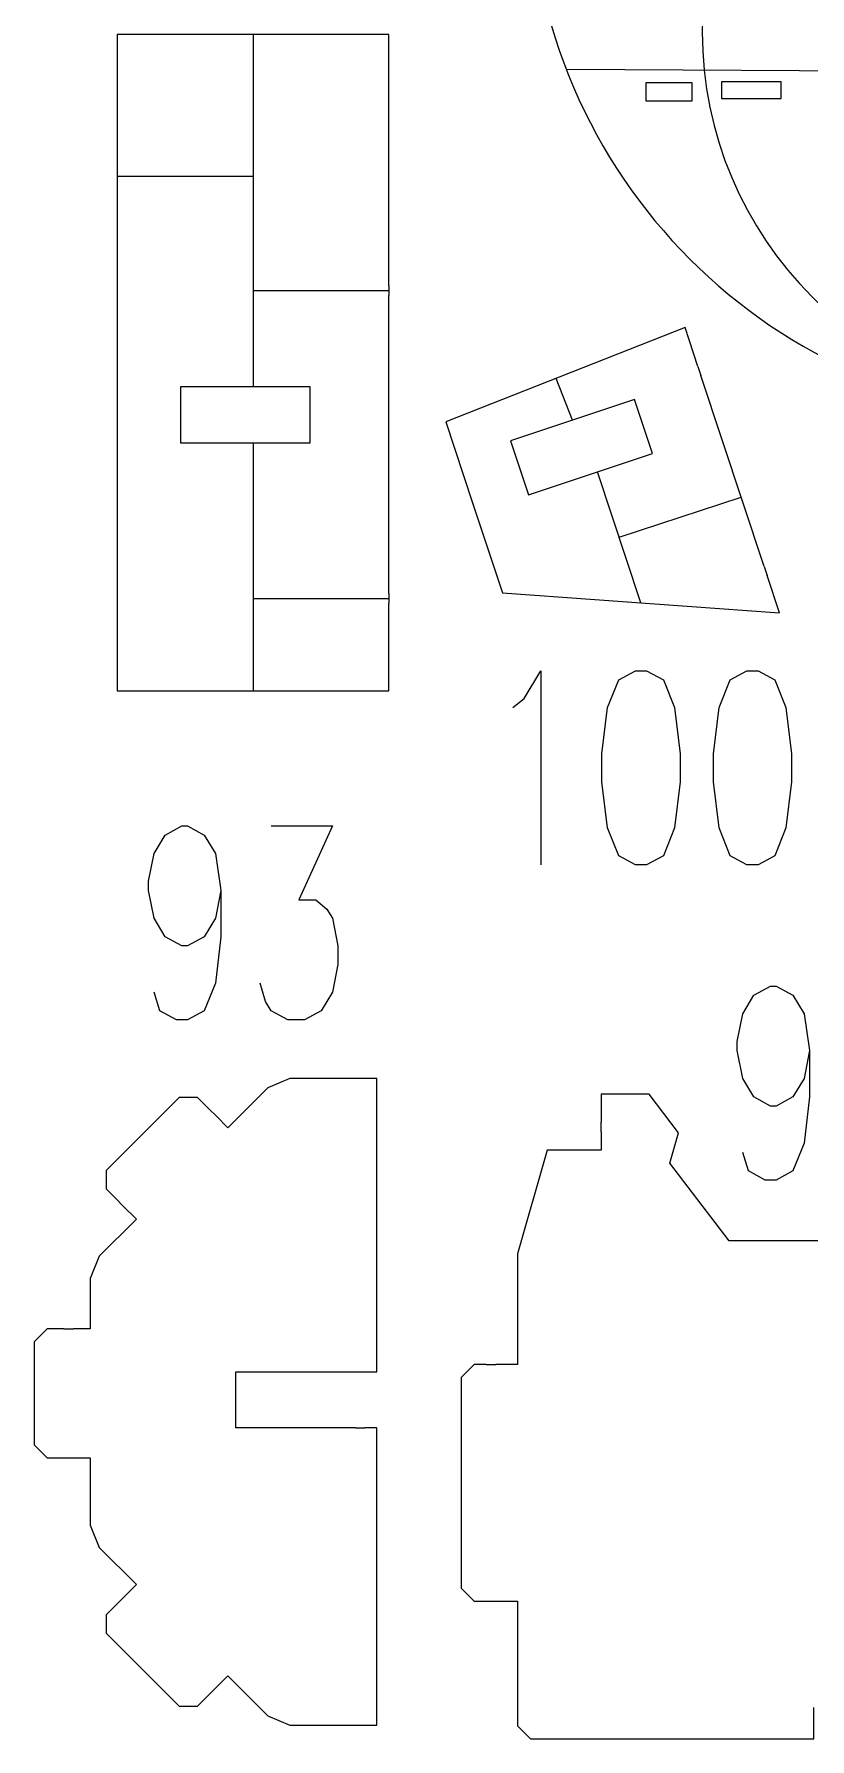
# Model space of a CAD drawing. Header units: inches. Extents: x -7.1 to 7.1, y -5.5 to 5.4.
# Drawn here: x -2.519 to -0.726, y -5.365 to -1.423 of the extents above; entities that cross this region are included whole.
import ezdxf

# ---------------------------------------------------------------- set-up
doc = ezdxf.new("R2010")
doc.units = ezdxf.units.IN
doc.header["$MEASUREMENT"] = 0
doc.layers.add('Layer 1', color=7, linetype='Continuous')

msp = doc.modelspace()

# ---------------------------------------------------------------- linework, layer by layer
at = {"layer": 'Layer 1', "color": 5, "lineweight": 9}
for points in [[(-1.1048, -1.5772), (-0.9981, -1.5772), (-0.9981, -1.5355), (-1.1048, -1.5355), (-1.1048, -1.5772)], [(-0.9304, -1.5719), (-0.7923, -1.5719), (-0.7923, -1.5329), (-0.9304, -1.5329), (-0.9304, -1.5719)]]:
    msp.add_lwpolyline(points, close=True, dxfattribs=at)
at = {"layer": 'Layer 1', "color": 1, "lineweight": 9}
for points, knots in [([(-0.6625, -0.7519), (-0.8532, -0.9107), (-0.9746, -1.15), (-0.9746, -1.4175), (-0.9746, -1.4175), (-0.9746, -1.8957), (-0.5869, -2.2833), (-0.1088, -2.2833), (-0.1088, -2.2833), (0.3694, -2.2833), (0.7571, -1.8957), (0.7571, -1.4175), (0.7571, -1.4175), (0.7571, -1.1429), (0.6292, -0.8982), (0.4298, -0.7396)], [0, 0, 0, 0, 0.2, 0.2, 0.2, 0.2, 0.4, 0.4, 0.4, 0.4, 0.6, 0.6, 0.6, 0.6, 1, 1, 1, 1]), ([(-1.4125, -2.9801), (-1.4125, -2.9801), (-1.3866, -2.9589), (-1.3866, -2.9589), (-1.3866, -2.9589), (-1.3866, -2.9589), (-1.3479, -2.8948), (-1.3479, -2.8948), (-1.3479, -2.8948), (-1.3479, -2.8948), (-1.3479, -3.3436), (-1.3479, -3.3436)], [0, 0, 0, 0, 0.25, 0.25, 0.25, 0.25, 0.5, 0.5, 0.5, 0.5, 1, 1, 1, 1]), ([(-1.1291, -2.8948), (-1.1291, -2.8948), (-1.1677, -2.916), (-1.1677, -2.916), (-1.1677, -2.916), (-1.1677, -2.916), (-1.1933, -2.9801), (-1.1933, -2.9801), (-1.1933, -2.9801), (-1.1933, -2.9801), (-1.2064, -3.0871), (-1.2064, -3.0871), (-1.2064, -3.0871), (-1.2064, -3.0871), (-1.2064, -3.1513), (-1.2064, -3.1513), (-1.2064, -3.1513), (-1.2064, -3.1513), (-1.1933, -3.2583), (-1.1933, -3.2583), (-1.1933, -3.2583), (-1.1933, -3.2583), (-1.1677, -3.3224), (-1.1677, -3.3224), (-1.1677, -3.3224), (-1.1677, -3.3224), (-1.1291, -3.3436), (-1.1291, -3.3436), (-1.1291, -3.3436), (-1.1291, -3.3436), (-1.1032, -3.3436), (-1.1032, -3.3436), (-1.1032, -3.3436), (-1.1032, -3.3436), (-1.0645, -3.3224), (-1.0645, -3.3224), (-1.0645, -3.3224), (-1.0645, -3.3224), (-1.0386, -3.2583), (-1.0386, -3.2583), (-1.0386, -3.2583), (-1.0386, -3.2583), (-1.0259, -3.1513), (-1.0259, -3.1513), (-1.0259, -3.1513), (-1.0259, -3.1513), (-1.0259, -3.0871), (-1.0259, -3.0871), (-1.0259, -3.0871), (-1.0259, -3.0871), (-1.0386, -2.9801), (-1.0386, -2.9801), (-1.0386, -2.9801), (-1.0386, -2.9801), (-1.0645, -2.916), (-1.0645, -2.916), (-1.0645, -2.916), (-1.0645, -2.916), (-1.1032, -2.8948), (-1.1032, -2.8948), (-1.1032, -2.8948), (-1.1032, -2.8948), (-1.1291, -2.8948), (-1.1291, -2.8948)], [0, 0, 0, 0, 0.058824, 0.058824, 0.058824, 0.058824, 0.117647, 0.117647, 0.117647, 0.117647, 0.176471, 0.176471, 0.176471, 0.176471, 0.235294, 0.235294, 0.235294, 0.235294, 0.294118, 0.294118, 0.294118, 0.294118, 0.352941, 0.352941, 0.352941, 0.352941, 0.411765, 0.411765, 0.411765, 0.411765, 0.470588, 0.470588, 0.470588, 0.470588, 0.529412, 0.529412, 0.529412, 0.529412, 0.588235, 0.588235, 0.588235, 0.588235, 0.647059, 0.647059, 0.647059, 0.647059, 0.705882, 0.705882, 0.705882, 0.705882, 0.764706, 0.764706, 0.764706, 0.764706, 0.823529, 0.823529, 0.823529, 0.823529, 0.882353, 0.882353, 0.882353, 0.882353, 1, 1, 1, 1]), ([(-0.8712, -2.8948), (-0.8712, -2.8948), (-0.9099, -2.916), (-0.9099, -2.916), (-0.9099, -2.916), (-0.9099, -2.916), (-0.9358, -2.9801), (-0.9358, -2.9801), (-0.9358, -2.9801), (-0.9358, -2.9801), (-0.9485, -3.0871), (-0.9485, -3.0871), (-0.9485, -3.0871), (-0.9485, -3.0871), (-0.9485, -3.1513), (-0.9485, -3.1513), (-0.9485, -3.1513), (-0.9485, -3.1513), (-0.9358, -3.2583), (-0.9358, -3.2583), (-0.9358, -3.2583), (-0.9358, -3.2583), (-0.9099, -3.3224), (-0.9099, -3.3224), (-0.9099, -3.3224), (-0.9099, -3.3224), (-0.8712, -3.3436), (-0.8712, -3.3436), (-0.8712, -3.3436), (-0.8712, -3.3436), (-0.8453, -3.3436), (-0.8453, -3.3436), (-0.8453, -3.3436), (-0.8453, -3.3436), (-0.8067, -3.3224), (-0.8067, -3.3224), (-0.8067, -3.3224), (-0.8067, -3.3224), (-0.7811, -3.2583), (-0.7811, -3.2583), (-0.7811, -3.2583), (-0.7811, -3.2583), (-0.768, -3.1513), (-0.768, -3.1513), (-0.768, -3.1513), (-0.768, -3.1513), (-0.768, -3.0871), (-0.768, -3.0871), (-0.768, -3.0871), (-0.768, -3.0871), (-0.7811, -2.9801), (-0.7811, -2.9801), (-0.7811, -2.9801), (-0.7811, -2.9801), (-0.8067, -2.916), (-0.8067, -2.916), (-0.8067, -2.916), (-0.8067, -2.916), (-0.8453, -2.8948), (-0.8453, -2.8948), (-0.8453, -2.8948), (-0.8453, -2.8948), (-0.8712, -2.8948), (-0.8712, -2.8948)], [0, 0, 0, 0, 0.058824, 0.058824, 0.058824, 0.058824, 0.117647, 0.117647, 0.117647, 0.117647, 0.176471, 0.176471, 0.176471, 0.176471, 0.235294, 0.235294, 0.235294, 0.235294, 0.294118, 0.294118, 0.294118, 0.294118, 0.352941, 0.352941, 0.352941, 0.352941, 0.411765, 0.411765, 0.411765, 0.411765, 0.470588, 0.470588, 0.470588, 0.470588, 0.529412, 0.529412, 0.529412, 0.529412, 0.588235, 0.588235, 0.588235, 0.588235, 0.647059, 0.647059, 0.647059, 0.647059, 0.705882, 0.705882, 0.705882, 0.705882, 0.764706, 0.764706, 0.764706, 0.764706, 0.823529, 0.823529, 0.823529, 0.823529, 0.882353, 0.882353, 0.882353, 0.882353, 1, 1, 1, 1]), ([(-2.0876, -3.4028), (-2.0876, -3.4028), (-2.1003, -3.4669), (-2.1003, -3.4669), (-2.1003, -3.4669), (-2.1003, -3.4669), (-2.1262, -3.5099), (-2.1262, -3.5099), (-2.1262, -3.5099), (-2.1262, -3.5099), (-2.1649, -3.5311), (-2.1649, -3.5311), (-2.1649, -3.5311), (-2.1649, -3.5311), (-2.1777, -3.5311), (-2.1777, -3.5311), (-2.1777, -3.5311), (-2.1777, -3.5311), (-2.2163, -3.5099), (-2.2163, -3.5099), (-2.2163, -3.5099), (-2.2163, -3.5099), (-2.2422, -3.4669), (-2.2422, -3.4669), (-2.2422, -3.4669), (-2.2422, -3.4669), (-2.255, -3.4028), (-2.255, -3.4028), (-2.255, -3.4028), (-2.255, -3.4028), (-2.255, -3.3817), (-2.255, -3.3817), (-2.255, -3.3817), (-2.255, -3.3817), (-2.2422, -3.3176), (-2.2422, -3.3176), (-2.2422, -3.3176), (-2.2422, -3.3176), (-2.2163, -3.2746), (-2.2163, -3.2746), (-2.2163, -3.2746), (-2.2163, -3.2746), (-2.1777, -3.2534), (-2.1777, -3.2534), (-2.1777, -3.2534), (-2.1777, -3.2534), (-2.1649, -3.2534), (-2.1649, -3.2534), (-2.1649, -3.2534), (-2.1649, -3.2534), (-2.1262, -3.2746), (-2.1262, -3.2746), (-2.1262, -3.2746), (-2.1262, -3.2746), (-2.1003, -3.3176), (-2.1003, -3.3176), (-2.1003, -3.3176), (-2.1003, -3.3176), (-2.0876, -3.4028), (-2.0876, -3.4028), (-2.0876, -3.4028), (-2.0876, -3.4028), (-2.0876, -3.5099), (-2.0876, -3.5099), (-2.0876, -3.5099), (-2.0876, -3.5099), (-2.1003, -3.617), (-2.1003, -3.617), (-2.1003, -3.617), (-2.1003, -3.617), (-2.1262, -3.6811), (-2.1262, -3.6811), (-2.1262, -3.6811), (-2.1262, -3.6811), (-2.1649, -3.7022), (-2.1649, -3.7022), (-2.1649, -3.7022), (-2.1649, -3.7022), (-2.1904, -3.7022), (-2.1904, -3.7022), (-2.1904, -3.7022), (-2.1904, -3.7022), (-2.2291, -3.6811), (-2.2291, -3.6811), (-2.2291, -3.6811), (-2.2291, -3.6811), (-2.2422, -3.6381), (-2.2422, -3.6381)], [0, 0, 0, 0, 0.043478, 0.043478, 0.043478, 0.043478, 0.086957, 0.086957, 0.086957, 0.086957, 0.130435, 0.130435, 0.130435, 0.130435, 0.173913, 0.173913, 0.173913, 0.173913, 0.217391, 0.217391, 0.217391, 0.217391, 0.26087, 0.26087, 0.26087, 0.26087, 0.304348, 0.304348, 0.304348, 0.304348, 0.347826, 0.347826, 0.347826, 0.347826, 0.391304, 0.391304, 0.391304, 0.391304, 0.434783, 0.434783, 0.434783, 0.434783, 0.478261, 0.478261, 0.478261, 0.478261, 0.521739, 0.521739, 0.521739, 0.521739, 0.565217, 0.565217, 0.565217, 0.565217, 0.608696, 0.608696, 0.608696, 0.608696, 0.652174, 0.652174, 0.652174, 0.652174, 0.695652, 0.695652, 0.695652, 0.695652, 0.73913, 0.73913, 0.73913, 0.73913, 0.782609, 0.782609, 0.782609, 0.782609, 0.826087, 0.826087, 0.826087, 0.826087, 0.869565, 0.869565, 0.869565, 0.869565, 0.913043, 0.913043, 0.913043, 0.913043, 1, 1, 1, 1]), ([(-1.9716, -3.2534), (-1.9716, -3.2534), (-1.8297, -3.2534), (-1.8297, -3.2534), (-1.8297, -3.2534), (-1.8297, -3.2534), (-1.907, -3.4246), (-1.907, -3.4246), (-1.907, -3.4246), (-1.907, -3.4246), (-1.8684, -3.4246), (-1.8684, -3.4246), (-1.8684, -3.4246), (-1.8684, -3.4246), (-1.8425, -3.4458), (-1.8425, -3.4458), (-1.8425, -3.4458), (-1.8425, -3.4458), (-1.8297, -3.4669), (-1.8297, -3.4669), (-1.8297, -3.4669), (-1.8297, -3.4669), (-1.817, -3.5311), (-1.817, -3.5311), (-1.817, -3.5311), (-1.817, -3.5311), (-1.817, -3.574), (-1.817, -3.574), (-1.817, -3.574), (-1.817, -3.574), (-1.8297, -3.6381), (-1.8297, -3.6381), (-1.8297, -3.6381), (-1.8297, -3.6381), (-1.8556, -3.6811), (-1.8556, -3.6811), (-1.8556, -3.6811), (-1.8556, -3.6811), (-1.8943, -3.7022), (-1.8943, -3.7022), (-1.8943, -3.7022), (-1.8943, -3.7022), (-1.9329, -3.7022), (-1.9329, -3.7022), (-1.9329, -3.7022), (-1.9329, -3.7022), (-1.9716, -3.6811), (-1.9716, -3.6811), (-1.9716, -3.6811), (-1.9716, -3.6811), (-1.9844, -3.6593), (-1.9844, -3.6593), (-1.9844, -3.6593), (-1.9844, -3.6593), (-1.9971, -3.617), (-1.9971, -3.617)], [0, 0, 0, 0, 0.066667, 0.066667, 0.066667, 0.066667, 0.133333, 0.133333, 0.133333, 0.133333, 0.2, 0.2, 0.2, 0.2, 0.266667, 0.266667, 0.266667, 0.266667, 0.333333, 0.333333, 0.333333, 0.333333, 0.4, 0.4, 0.4, 0.4, 0.466667, 0.466667, 0.466667, 0.466667, 0.533333, 0.533333, 0.533333, 0.533333, 0.6, 0.6, 0.6, 0.6, 0.666667, 0.666667, 0.666667, 0.666667, 0.733333, 0.733333, 0.733333, 0.733333, 0.8, 0.8, 0.8, 0.8, 0.866667, 0.866667, 0.866667, 0.866667, 1, 1, 1, 1]), ([(-0.7265, -3.7732), (-0.7265, -3.7732), (-0.7392, -3.8373), (-0.7392, -3.8373), (-0.7392, -3.8373), (-0.7392, -3.8373), (-0.7651, -3.8803), (-0.7651, -3.8803), (-0.7651, -3.8803), (-0.7651, -3.8803), (-0.8038, -3.9014), (-0.8038, -3.9014), (-0.8038, -3.9014), (-0.8038, -3.9014), (-0.8165, -3.9014), (-0.8165, -3.9014), (-0.8165, -3.9014), (-0.8165, -3.9014), (-0.8552, -3.8803), (-0.8552, -3.8803), (-0.8552, -3.8803), (-0.8552, -3.8803), (-0.8811, -3.8373), (-0.8811, -3.8373), (-0.8811, -3.8373), (-0.8811, -3.8373), (-0.8939, -3.7732), (-0.8939, -3.7732), (-0.8939, -3.7732), (-0.8939, -3.7732), (-0.8939, -3.752), (-0.8939, -3.752), (-0.8939, -3.752), (-0.8939, -3.752), (-0.8811, -3.6879), (-0.8811, -3.6879), (-0.8811, -3.6879), (-0.8811, -3.6879), (-0.8552, -3.645), (-0.8552, -3.645), (-0.8552, -3.645), (-0.8552, -3.645), (-0.8165, -3.6238), (-0.8165, -3.6238), (-0.8165, -3.6238), (-0.8165, -3.6238), (-0.8038, -3.6238), (-0.8038, -3.6238), (-0.8038, -3.6238), (-0.8038, -3.6238), (-0.7651, -3.645), (-0.7651, -3.645), (-0.7651, -3.645), (-0.7651, -3.645), (-0.7392, -3.6879), (-0.7392, -3.6879), (-0.7392, -3.6879), (-0.7392, -3.6879), (-0.7265, -3.7732), (-0.7265, -3.7732), (-0.7265, -3.7732), (-0.7265, -3.7732), (-0.7265, -3.8803), (-0.7265, -3.8803), (-0.7265, -3.8803), (-0.7265, -3.8803), (-0.7392, -3.9873), (-0.7392, -3.9873), (-0.7392, -3.9873), (-0.7392, -3.9873), (-0.7651, -4.0514), (-0.7651, -4.0514), (-0.7651, -4.0514), (-0.7651, -4.0514), (-0.8038, -4.0726), (-0.8038, -4.0726), (-0.8038, -4.0726), (-0.8038, -4.0726), (-0.8293, -4.0726), (-0.8293, -4.0726), (-0.8293, -4.0726), (-0.8293, -4.0726), (-0.868, -4.0514), (-0.868, -4.0514), (-0.868, -4.0514), (-0.868, -4.0514), (-0.8811, -4.0085), (-0.8811, -4.0085)], [0, 0, 0, 0, 0.043478, 0.043478, 0.043478, 0.043478, 0.086957, 0.086957, 0.086957, 0.086957, 0.130435, 0.130435, 0.130435, 0.130435, 0.173913, 0.173913, 0.173913, 0.173913, 0.217391, 0.217391, 0.217391, 0.217391, 0.26087, 0.26087, 0.26087, 0.26087, 0.304348, 0.304348, 0.304348, 0.304348, 0.347826, 0.347826, 0.347826, 0.347826, 0.391304, 0.391304, 0.391304, 0.391304, 0.434783, 0.434783, 0.434783, 0.434783, 0.478261, 0.478261, 0.478261, 0.478261, 0.521739, 0.521739, 0.521739, 0.521739, 0.565217, 0.565217, 0.565217, 0.565217, 0.608696, 0.608696, 0.608696, 0.608696, 0.652174, 0.652174, 0.652174, 0.652174, 0.695652, 0.695652, 0.695652, 0.695652, 0.73913, 0.73913, 0.73913, 0.73913, 0.782609, 0.782609, 0.782609, 0.782609, 0.826087, 0.826087, 0.826087, 0.826087, 0.869565, 0.869565, 0.869565, 0.869565, 0.913043, 0.913043, 0.913043, 0.913043, 1, 1, 1, 1])]:
    msp.add_open_spline(points, degree=3, knots=knots, dxfattribs=at)
at = {"layer": 'Layer 1', "lineweight": 9}
for points in [[(-1.3736, -1.0597), (-1.3676, -1.7496), (-0.8096, -2.3077), (-0.1197, -2.3136)], [(-2.3272, -1.7629), (-2.3272, -1.7629), (-2.3272, -2.8289), (-2.3272, -2.8289)], [(-1.6995, -2.7165), (-1.6995, -2.7165), (-1.6995, -2.0268), (-1.6995, -2.0268)], [(-0.8317, -2.6537), (-0.8317, -2.6537), (-0.9775, -2.2123), (-0.9775, -2.2123)]]:
    msp.add_open_spline(points, degree=3, dxfattribs=at)
for points, knots in [([(-1.6995, -2.0047), (-1.6995, -2.0047), (-1.6995, -1.424), (-1.6995, -1.424), (-1.6995, -1.424), (-1.6995, -1.424), (-2.3272, -1.424), (-2.3272, -1.424), (-2.3272, -1.424), (-2.3272, -1.424), (-2.3272, -1.7408), (-2.3272, -1.7408)], [0, 0, 0, 0, 0.25, 0.25, 0.25, 0.25, 0.5, 0.5, 0.5, 0.5, 1, 1, 1, 1]), ([(-0.9845, -2.1913), (-0.9845, -2.1913), (-1.0142, -2.1015), (-1.0142, -2.1015), (-1.0142, -2.1015), (-1.0142, -2.1015), (-1.5677, -2.319), (-1.5677, -2.319), (-1.5677, -2.319), (-1.5677, -2.319), (-1.5055, -2.5063), (-1.5055, -2.5063)], [0, 0, 0, 0, 0.25, 0.25, 0.25, 0.25, 0.5, 0.5, 0.5, 0.5, 1, 1, 1, 1]), ([(-2.1811, -2.3682), (-2.1811, -2.3682), (-2.1811, -2.238), (-2.1811, -2.238), (-2.1811, -2.238), (-2.1811, -2.238), (-1.8815, -2.238), (-1.8815, -2.238), (-1.8815, -2.238), (-1.8815, -2.238), (-1.8815, -2.3682), (-1.8815, -2.3682), (-1.8815, -2.3682), (-1.8815, -2.3682), (-2.1811, -2.3682), (-2.1811, -2.3682)], [0, 0, 0, 0, 0.2, 0.2, 0.2, 0.2, 0.4, 0.4, 0.4, 0.4, 0.6, 0.6, 0.6, 0.6, 1, 1, 1, 1]), ([(-1.131, -2.2678), (-1.131, -2.2678), (-1.0895, -2.3924), (-1.0895, -2.3924), (-1.0895, -2.3924), (-1.0895, -2.3924), (-1.3764, -2.4878), (-1.3764, -2.4878), (-1.3764, -2.4878), (-1.3764, -2.4878), (-1.4178, -2.3632), (-1.4178, -2.3632), (-1.4178, -2.3632), (-1.4178, -2.3632), (-1.131, -2.2678), (-1.131, -2.2678)], [0, 0, 0, 0, 0.2, 0.2, 0.2, 0.2, 0.4, 0.4, 0.4, 0.4, 0.6, 0.6, 0.6, 0.6, 1, 1, 1, 1]), ([(-1.4985, -2.5273), (-1.4985, -2.5273), (-1.4362, -2.7147), (-1.4362, -2.7147), (-1.4362, -2.7147), (-1.4362, -2.7147), (-0.7963, -2.7608), (-0.7963, -2.7608), (-0.7963, -2.7608), (-0.7963, -2.7608), (-0.8247, -2.6747), (-0.8247, -2.6747)], [0, 0, 0, 0, 0.25, 0.25, 0.25, 0.25, 0.5, 0.5, 0.5, 0.5, 1, 1, 1, 1]), ([(-2.3272, -2.8511), (-2.3272, -2.8511), (-2.3272, -2.9414), (-2.3272, -2.9414), (-2.3272, -2.9414), (-2.3272, -2.9414), (-1.6995, -2.9414), (-1.6995, -2.9414), (-1.6995, -2.9414), (-1.6995, -2.9414), (-1.6995, -2.7386), (-1.6995, -2.7386)], [0, 0, 0, 0, 0.25, 0.25, 0.25, 0.25, 0.5, 0.5, 0.5, 0.5, 1, 1, 1, 1]), ([(-0.2572, -3.3206), (-0.2572, -3.3206), (-0.2572, -3.2269), (-0.2572, -3.2269), (-0.2572, -3.2269), (-0.2572, -3.2269), (-0.3182, -3.1592), (-0.3182, -3.1592), (-0.3182, -3.1592), (-0.3182, -3.1592), (-0.4475, -3.1592), (-0.4475, -3.1592), (-0.4475, -3.1592), (-0.4475, -3.1592), (-0.4475, -3.3492), (-0.4475, -3.3492), (-0.4475, -3.3492), (-0.4475, -3.3492), (-0.2575, -4.0335), (-0.2575, -4.0335), (-0.2575, -4.0335), (-0.2575, -4.0335), (-0.4055, -4.2129), (-0.4055, -4.2129), (-0.4055, -4.2129), (-0.4055, -4.2129), (-0.5704, -4.2129), (-0.5704, -4.2129), (-0.5704, -4.2129), (-0.5704, -4.2129), (-0.912, -4.2129), (-0.912, -4.2129), (-0.912, -4.2129), (-0.912, -4.2129), (-1.0493, -4.0335), (-1.0493, -4.0335), (-1.0493, -4.0335), (-1.0493, -4.0335), (-1.0296, -3.963), (-1.0296, -3.963), (-1.0296, -3.963), (-1.0296, -3.963), (-1.0973, -3.8739), (-1.0973, -3.8739), (-1.0973, -3.8739), (-1.0973, -3.8739), (-1.2085, -3.8739), (-1.2085, -3.8739), (-1.2085, -3.8739), (-1.2085, -3.8739), (-1.2085, -3.9386), (-1.2085, -3.9386)], [0, 0, 0, 0, 0.071429, 0.071429, 0.071429, 0.071429, 0.142857, 0.142857, 0.142857, 0.142857, 0.214286, 0.214286, 0.214286, 0.214286, 0.285714, 0.285714, 0.285714, 0.285714, 0.357143, 0.357143, 0.357143, 0.357143, 0.428571, 0.428571, 0.428571, 0.428571, 0.5, 0.5, 0.5, 0.5, 0.571429, 0.571429, 0.571429, 0.571429, 0.642857, 0.642857, 0.642857, 0.642857, 0.714286, 0.714286, 0.714286, 0.714286, 0.785714, 0.785714, 0.785714, 0.785714, 0.857143, 0.857143, 0.857143, 0.857143, 1, 1, 1, 1]), ([(-1.7767, -4.6455), (-1.7767, -4.6455), (-2.0532, -4.6455), (-2.0532, -4.6455), (-2.0532, -4.6455), (-2.0532, -4.6455), (-2.0532, -4.5155), (-2.0532, -4.5155), (-2.0532, -4.5155), (-2.0532, -4.5155), (-1.727, -4.5155), (-1.727, -4.5155), (-1.727, -4.5155), (-1.727, -4.5155), (-1.727, -3.8378), (-1.727, -3.8378), (-1.727, -3.8378), (-1.727, -3.8378), (-1.928, -3.8378), (-1.928, -3.8378), (-1.928, -3.8378), (-1.928, -3.8378), (-1.9792, -3.859), (-1.9792, -3.859), (-1.9792, -3.859), (-1.9792, -3.859), (-2.0716, -3.9514), (-2.0716, -3.9514), (-2.0716, -3.9514), (-2.0716, -3.9514), (-2.0987, -3.9243), (-2.0987, -3.9243)], [0, 0, 0, 0, 0.111111, 0.111111, 0.111111, 0.111111, 0.222222, 0.222222, 0.222222, 0.222222, 0.333333, 0.333333, 0.333333, 0.333333, 0.444444, 0.444444, 0.444444, 0.444444, 0.555556, 0.555556, 0.555556, 0.555556, 0.666667, 0.666667, 0.666667, 0.666667, 0.777778, 0.777778, 0.777778, 0.777778, 1, 1, 1, 1]), ([(-2.1143, -3.9086), (-2.1143, -3.9086), (-2.1415, -3.8815), (-2.1415, -3.8815), (-2.1415, -3.8815), (-2.1415, -3.8815), (-2.1839, -3.8815), (-2.1839, -3.8815), (-2.1839, -3.8815), (-2.1839, -3.8815), (-2.3527, -4.0504), (-2.3527, -4.0504), (-2.3527, -4.0504), (-2.3527, -4.0504), (-2.3527, -4.0928), (-2.3527, -4.0928), (-2.3527, -4.0928), (-2.3527, -4.0928), (-2.3303, -4.1152), (-2.3303, -4.1152)], [0, 0, 0, 0, 0.166667, 0.166667, 0.166667, 0.166667, 0.333333, 0.333333, 0.333333, 0.333333, 0.5, 0.5, 0.5, 0.5, 0.666667, 0.666667, 0.666667, 0.666667, 1, 1, 1, 1]), ([(-1.2085, -3.9608), (-1.2085, -3.9608), (-1.2085, -4.0034), (-1.2085, -4.0034), (-1.2085, -4.0034), (-1.2085, -4.0034), (-1.3329, -4.0034), (-1.3329, -4.0034), (-1.3329, -4.0034), (-1.3329, -4.0034), (-1.402, -4.2429), (-1.402, -4.2429), (-1.402, -4.2429), (-1.402, -4.2429), (-1.402, -4.499), (-1.402, -4.499), (-1.402, -4.499), (-1.402, -4.499), (-1.452, -4.499), (-1.452, -4.499)], [0, 0, 0, 0, 0.166667, 0.166667, 0.166667, 0.166667, 0.333333, 0.333333, 0.333333, 0.333333, 0.5, 0.5, 0.5, 0.5, 0.666667, 0.666667, 0.666667, 0.666667, 1, 1, 1, 1]), ([(-2.3147, -4.1309), (-2.3147, -4.1309), (-2.2829, -4.1627), (-2.2829, -4.1627), (-2.2829, -4.1627), (-2.2829, -4.1627), (-2.3687, -4.2485), (-2.3687, -4.2485), (-2.3687, -4.2485), (-2.3687, -4.2485), (-2.3899, -4.2997), (-2.3899, -4.2997), (-2.3899, -4.2997), (-2.3899, -4.2997), (-2.3899, -4.4162), (-2.3899, -4.4162), (-2.3899, -4.4162), (-2.3899, -4.4162), (-2.4286, -4.4162), (-2.4286, -4.4162)], [0, 0, 0, 0, 0.166667, 0.166667, 0.166667, 0.166667, 0.333333, 0.333333, 0.333333, 0.333333, 0.5, 0.5, 0.5, 0.5, 0.666667, 0.666667, 0.666667, 0.666667, 1, 1, 1, 1]), ([(-2.4507, -4.4162), (-2.4507, -4.4162), (-2.4895, -4.4162), (-2.4895, -4.4162), (-2.4895, -4.4162), (-2.4895, -4.4162), (-2.5195, -4.4462), (-2.5195, -4.4462), (-2.5195, -4.4462), (-2.5195, -4.4462), (-2.5195, -4.6848), (-2.5195, -4.6848), (-2.5195, -4.6848), (-2.5195, -4.6848), (-2.4895, -4.7148), (-2.4895, -4.7148), (-2.4895, -4.7148), (-2.4895, -4.7148), (-2.4507, -4.7148), (-2.4507, -4.7148)], [0, 0, 0, 0, 0.166667, 0.166667, 0.166667, 0.166667, 0.333333, 0.333333, 0.333333, 0.333333, 0.5, 0.5, 0.5, 0.5, 0.666667, 0.666667, 0.666667, 0.666667, 1, 1, 1, 1]), ([(-1.4741, -4.499), (-1.4741, -4.499), (-1.502, -4.499), (-1.502, -4.499), (-1.502, -4.499), (-1.502, -4.499), (-1.532, -4.529), (-1.532, -4.529), (-1.532, -4.529), (-1.532, -4.529), (-1.532, -5.0158), (-1.532, -5.0158), (-1.532, -5.0158), (-1.532, -5.0158), (-1.502, -5.0458), (-1.502, -5.0458), (-1.502, -5.0458), (-1.502, -5.0458), (-1.4741, -5.0458), (-1.4741, -5.0458)], [0, 0, 0, 0, 0.166667, 0.166667, 0.166667, 0.166667, 0.333333, 0.333333, 0.333333, 0.333333, 0.5, 0.5, 0.5, 0.5, 0.666667, 0.666667, 0.666667, 0.666667, 1, 1, 1, 1]), ([(-2.0943, -5.2417), (-2.0943, -5.2417), (-2.0716, -5.219), (-2.0716, -5.219), (-2.0716, -5.219), (-2.0716, -5.219), (-1.9792, -5.3114), (-1.9792, -5.3114), (-1.9792, -5.3114), (-1.9792, -5.3114), (-1.928, -5.3326), (-1.928, -5.3326), (-1.928, -5.3326), (-1.928, -5.3326), (-1.727, -5.3326), (-1.727, -5.3326), (-1.727, -5.3326), (-1.727, -5.3326), (-1.727, -4.6455), (-1.727, -4.6455), (-1.727, -4.6455), (-1.727, -4.6455), (-1.7546, -4.6455), (-1.7546, -4.6455)], [0, 0, 0, 0, 0.142857, 0.142857, 0.142857, 0.142857, 0.285714, 0.285714, 0.285714, 0.285714, 0.428571, 0.428571, 0.428571, 0.428571, 0.571429, 0.571429, 0.571429, 0.571429, 0.714286, 0.714286, 0.714286, 0.714286, 1, 1, 1, 1]), ([(-2.4286, -4.7148), (-2.4286, -4.7148), (-2.3899, -4.7148), (-2.3899, -4.7148), (-2.3899, -4.7148), (-2.3899, -4.7148), (-2.3899, -4.8707), (-2.3899, -4.8707), (-2.3899, -4.8707), (-2.3899, -4.8707), (-2.3687, -4.9219), (-2.3687, -4.9219), (-2.3687, -4.9219), (-2.3687, -4.9219), (-2.2829, -5.0077), (-2.2829, -5.0077), (-2.2829, -5.0077), (-2.2829, -5.0077), (-2.3527, -5.0776), (-2.3527, -5.0776), (-2.3527, -5.0776), (-2.3527, -5.0776), (-2.3527, -5.12), (-2.3527, -5.12), (-2.3527, -5.12), (-2.3527, -5.12), (-2.1839, -5.2889), (-2.1839, -5.2889), (-2.1839, -5.2889), (-2.1839, -5.2889), (-2.1415, -5.2889), (-2.1415, -5.2889), (-2.1415, -5.2889), (-2.1415, -5.2889), (-2.11, -5.2574), (-2.11, -5.2574)], [0, 0, 0, 0, 0.1, 0.1, 0.1, 0.1, 0.2, 0.2, 0.2, 0.2, 0.3, 0.3, 0.3, 0.3, 0.4, 0.4, 0.4, 0.4, 0.5, 0.5, 0.5, 0.5, 0.6, 0.6, 0.6, 0.6, 0.7, 0.7, 0.7, 0.7, 0.8, 0.8, 0.8, 0.8, 1, 1, 1, 1]), ([(-1.452, -5.0458), (-1.452, -5.0458), (-1.402, -5.0458), (-1.402, -5.0458), (-1.402, -5.0458), (-1.402, -5.0458), (-1.402, -5.3346), (-1.402, -5.3346), (-1.402, -5.3346), (-1.402, -5.3346), (-1.372, -5.3646), (-1.372, -5.3646), (-1.372, -5.3646), (-1.372, -5.3646), (-0.7165, -5.3646), (-0.7165, -5.3646), (-0.7165, -5.3646), (-0.7165, -5.3646), (-0.7165, -5.2922), (-0.7165, -5.2922)], [0, 0, 0, 0, 0.166667, 0.166667, 0.166667, 0.166667, 0.333333, 0.333333, 0.333333, 0.333333, 0.5, 0.5, 0.5, 0.5, 0.666667, 0.666667, 0.666667, 0.666667, 1, 1, 1, 1])]:
    msp.add_open_spline(points, degree=3, knots=knots, dxfattribs=at)
at = {"layer": 'Layer 1', "color": 5, "lineweight": 9}
for points in [[(-2.0133, -1.424), (-2.0133, -1.424), (-2.0133, -2.238), (-2.0133, -2.238)], [(-2.0133, -1.7518), (-2.0133, -1.7518), (-2.3272, -1.7518), (-2.3272, -1.7518)], [(-2.0133, -2.0157), (-2.0133, -2.0157), (-1.6995, -2.0157), (-1.6995, -2.0157)], [(-1.2744, -2.3155), (-1.2744, -2.3155), (-1.3125, -2.2187), (-1.3125, -2.2187)], [(-2.0133, -2.3682), (-2.0133, -2.3682), (-2.0133, -2.9414), (-2.0133, -2.9414)], [(-1.1162, -2.7378), (-1.1162, -2.7378), (-1.2169, -2.4348), (-1.2169, -2.4348)], [(-1.1666, -2.5863), (-1.1666, -2.5863), (-0.8847, -2.4931), (-0.8847, -2.4931)], [(-2.0133, -2.7275), (-2.0133, -2.7275), (-1.6995, -2.7275), (-1.6995, -2.7275)]]:
    msp.add_open_spline(points, degree=3, dxfattribs=at)
at = {"layer": 'Layer 1', "color": 1, "lineweight": 9}
for points in [[(-0.4796, -1.509), (-0.4796, -1.509), (-1.2886, -1.5045), (-1.2886, -1.5045)], [(-2.3272, -1.7408), (-2.3272, -1.7408), (-2.3272, -1.7629), (-2.3272, -1.7629)], [(-1.6995, -2.0047), (-1.6995, -2.0047), (-1.6995, -2.0268), (-1.6995, -2.0268)], [(-0.9845, -2.1913), (-0.9845, -2.1913), (-0.9775, -2.2123), (-0.9775, -2.2123)], [(-1.5055, -2.5063), (-1.5055, -2.5063), (-1.4985, -2.5273), (-1.4985, -2.5273)], [(-0.8317, -2.6537), (-0.8317, -2.6537), (-0.8247, -2.6747), (-0.8247, -2.6747)], [(-1.6995, -2.7165), (-1.6995, -2.7165), (-1.6995, -2.7386), (-1.6995, -2.7386)], [(-2.3272, -2.8289), (-2.3272, -2.8289), (-2.3272, -2.8511), (-2.3272, -2.8511)], [(-2.1143, -3.9086), (-2.1143, -3.9086), (-2.0987, -3.9243), (-2.0987, -3.9243)], [(-1.2085, -3.9608), (-1.2085, -3.9608), (-1.2085, -3.9386), (-1.2085, -3.9386)], [(-2.3303, -4.1152), (-2.3303, -4.1152), (-2.3147, -4.1309), (-2.3147, -4.1309)], [(-2.4507, -4.4162), (-2.4507, -4.4162), (-2.4286, -4.4162), (-2.4286, -4.4162)], [(-1.4741, -4.499), (-1.4741, -4.499), (-1.452, -4.499), (-1.452, -4.499)], [(-1.7767, -4.6455), (-1.7767, -4.6455), (-1.7546, -4.6455), (-1.7546, -4.6455)], [(-2.4507, -4.7148), (-2.4507, -4.7148), (-2.4286, -4.7148), (-2.4286, -4.7148)], [(-1.4741, -5.0458), (-1.4741, -5.0458), (-1.452, -5.0459), (-1.452, -5.0459)], [(-2.11, -5.2574), (-2.11, -5.2574), (-2.0943, -5.2417), (-2.0943, -5.2417)]]:
    msp.add_open_spline(points, degree=3, dxfattribs=at)

doc.saveas('drawing.dxf')
